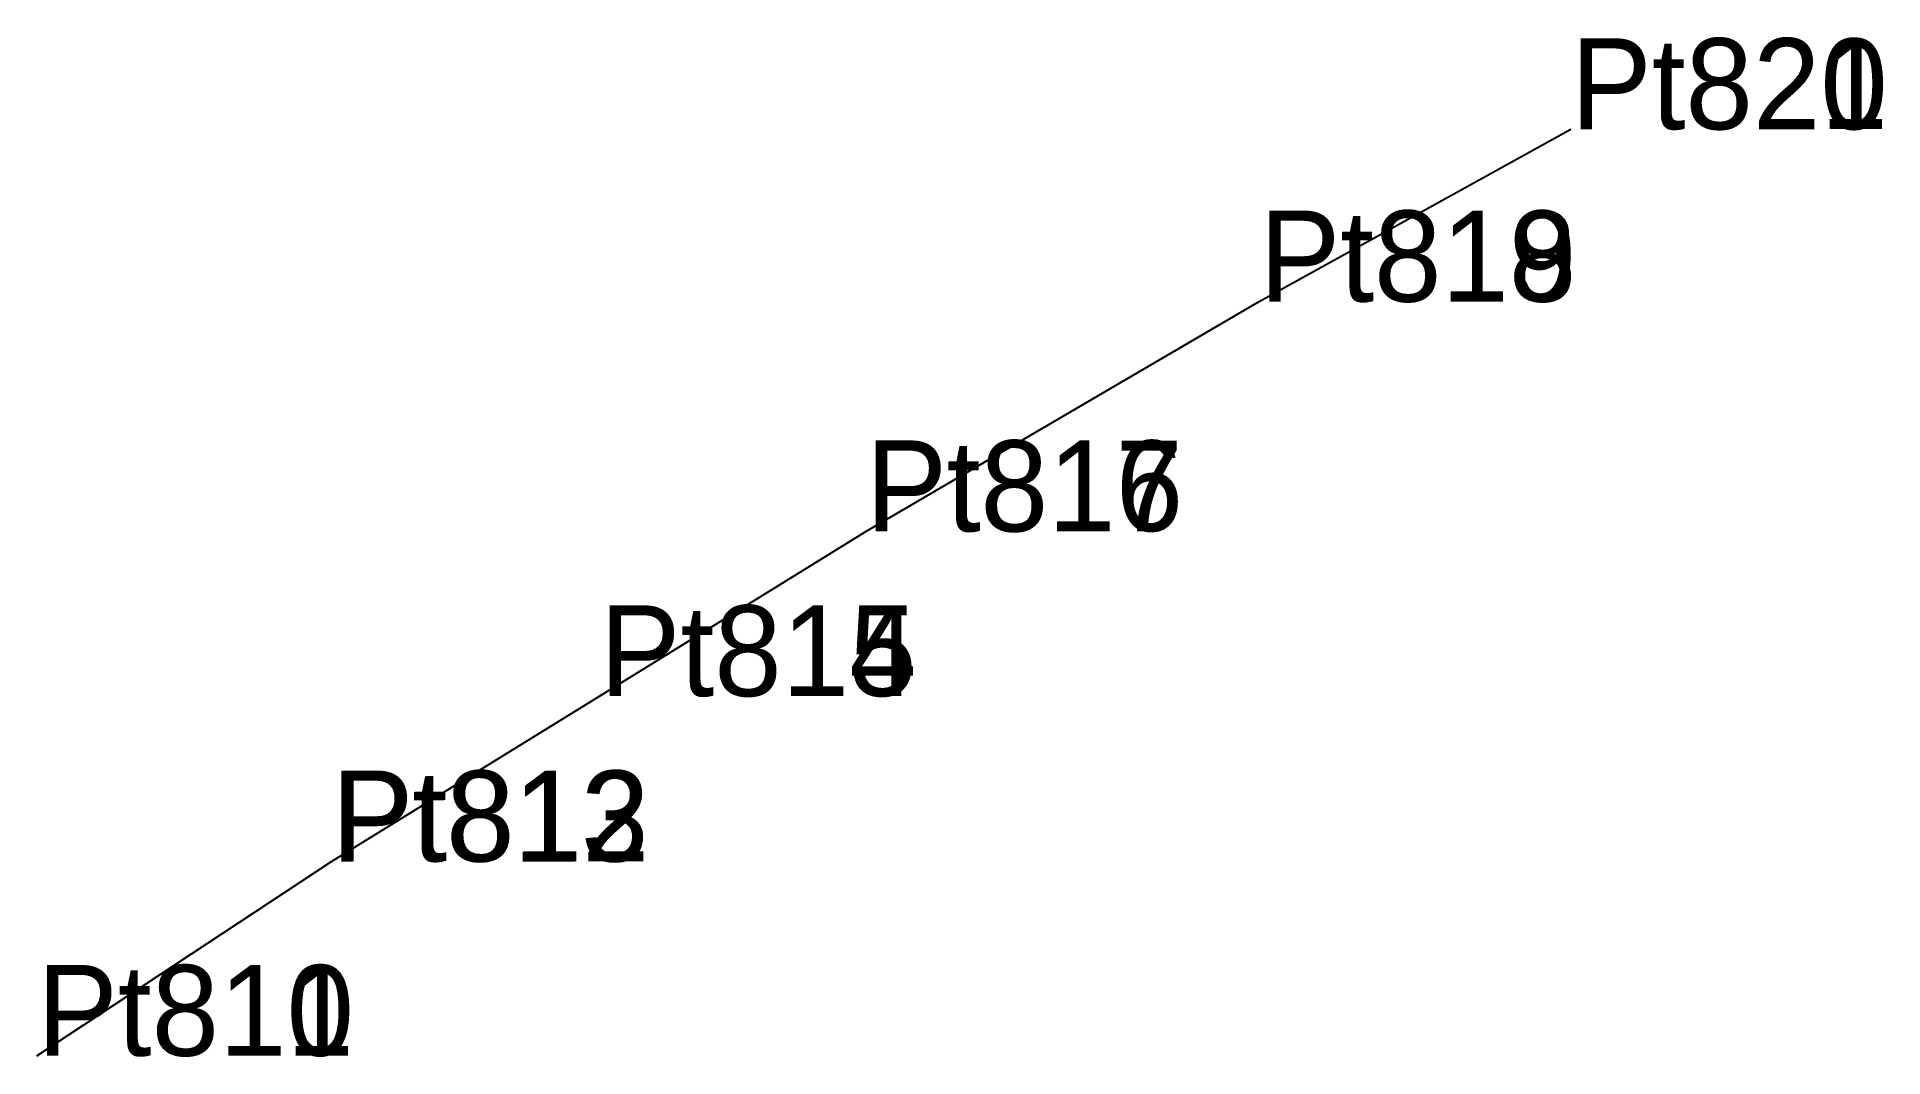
# Model space of a CAD drawing. Extents: x 551103 to 551139.7, y 1838768.1 to 1838788.3.
import ezdxf

# ---------------------------------------------------------------- set-up
doc = ezdxf.new("R2010")
doc.units = 0
for name, color, linetype in [('Level 12', 7, 'Continuous'), ('Level 22', 7, 'Continuous'), ('Level 7', 7, 'Continuous')]:
    doc.layers.add(name, color=color, linetype=linetype)

msp = doc.modelspace()

# ---------------------------------------------------------------- linework, layer by layer
at = {"layer": 'Level 22'}
msp.add_lwpolyline([(551103.042, 1838768.087), (551108.883, 1838771.941), (551114.204, 1838775.224), (551119.484, 1838778.49), (551127.291, 1838783.05), (551133.47, 1838786.47)], dxfattribs=at)
at = {"layer": 'Level 7'}
for p, q in [((551133.47, 1838786.47), (551133.47, 1838786.47)), ((551133.472, 1838786.476), (551133.472, 1838786.476)), ((551127.291, 1838783.05), (551127.291, 1838783.05)), ((551127.294, 1838783.057), (551127.294, 1838783.057)), ((551119.484, 1838778.49), (551119.484, 1838778.49)), ((551119.492, 1838778.497), (551119.492, 1838778.497)), ((551114.204, 1838775.224), (551114.204, 1838775.224)), ((551114.205, 1838775.223), (551114.205, 1838775.223)), ((551108.883, 1838771.941), (551108.883, 1838771.941)), ((551108.906, 1838771.946), (551108.906, 1838771.946)), ((551103.042, 1838768.087), (551103.042, 1838768.087)), ((551103.043, 1838768.088), (551103.043, 1838768.088))]:
    msp.add_line(p, q, dxfattribs=at)

# ---------------------------------------------------------------- texts
at = {"layer": 'Level 12'}
for s, p in [('Pt820', (551133.47, 1838786.47)), ('Pt821', (551133.472, 1838786.476)), ('Pt818', (551127.291, 1838783.05)), ('Pt819', (551127.294, 1838783.057)), ('Pt817', (551119.484, 1838778.49)), ('Pt816', (551119.492, 1838778.497)), ('Pt814', (551114.205, 1838775.223)), ('Pt813', (551108.883, 1838771.941)), ('Pt812', (551108.906, 1838771.946)), ('Pt811', (551103.042, 1838768.087)), ('Pt810', (551103.043, 1838768.088))]:
    msp.add_text(s, height=1.8, dxfattribs=at).set_placement(p)
at = {"layer": 'Level 22'}
msp.add_text('Pt815', height=1.8, dxfattribs=at).set_placement((551114.204, 1838775.224))

doc.saveas('drawing.dxf')
